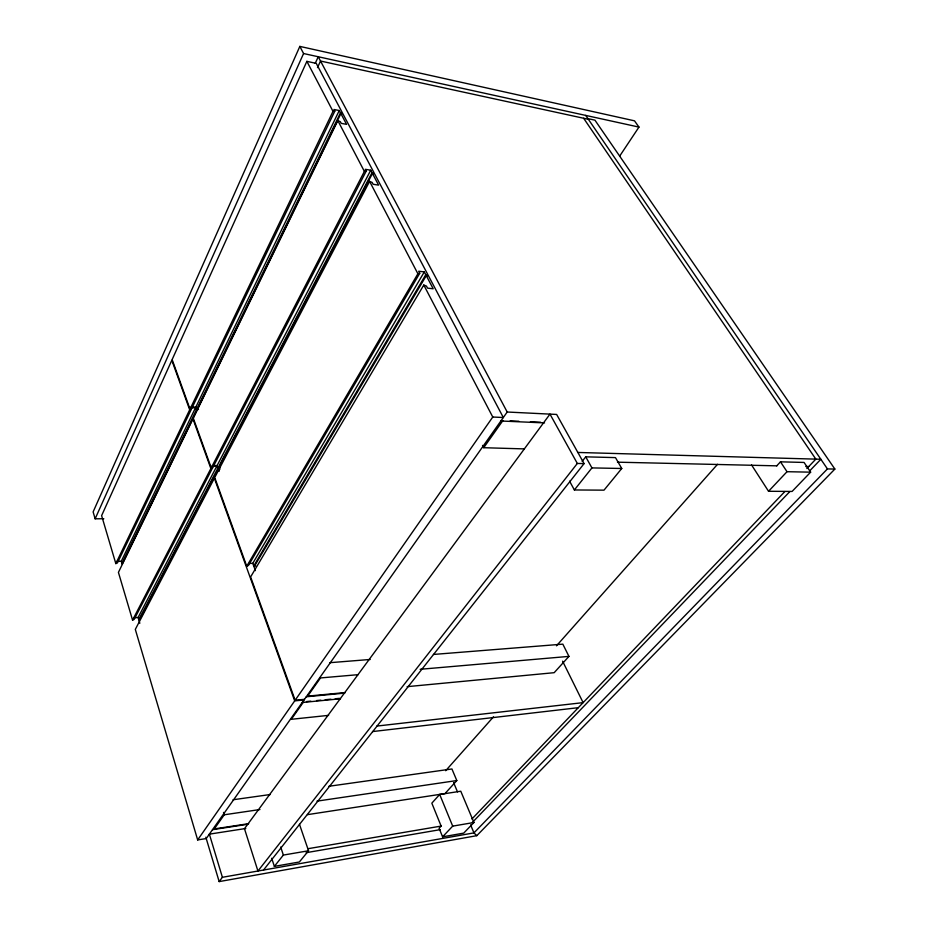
<?xml version="1.0" encoding="UTF-8"?>
<svg xmlns="http://www.w3.org/2000/svg" width="928" height="928" viewBox="0 0 928 928"><rect width="100%" height="100%" fill="white"/><g stroke="black" fill="none" stroke-linecap="round" stroke-linejoin="round"><path stroke-width="1.39" d="M619.718 156.043L638.963 127.09L634.497 120.826L299.837 46.4L93.125 511.908L95.143 518.81L103.82 518.752M95.143 518.81L303.572 53.534L299.837 46.4M306.866 61.352L172.132 359.577L190.02 409.109L191.69 408.575L334.811 111.151L333.941 109.492L339.265 110.525L340.472 112.81L342.594 113.228L316.262 63.382L306.866 61.352L333.013 111.372L190.02 409.109M315.23 63.336L318.246 56.747L507.198 412.02L556.638 414.445L584.072 463.606L263.517 870.035M317.504 67.628L320.52 61.039L588.352 119.283M115.826 563.609L189.683 409.805L171.819 360.273L101.616 515.643L115.826 563.609L117.392 562.96L191.354 409.26L190.762 407.636M195.472 407.833L196.295 410.083L121.916 563.435L121.266 561.266L195.472 407.833L191.934 407.682M198.511 409.48L196.632 409.399L195.808 407.148L339.265 110.525M196.632 409.399L340.472 112.81M122.136 564.166L196.562 410.837M196.898 410.153L340.878 113.576L343 113.993L374.193 173.049L372.024 172.678L370.724 170.218L365.284 169.302L366.224 171.088L212.93 467.225L211.236 467.863L193.302 418.203L337.838 120.617L340.321 121.661L341.202 123.343L346.55 124.352L340.878 113.576M210.876 468.547L192.966 418.899L118.424 572.379L132.565 620.124L210.876 468.547L212.57 467.909L211.944 466.169M211.236 467.863L364.391 171.413L366.224 171.088M212.57 467.909L134.154 619.394L132.565 620.124M216.758 466.25L217.628 468.652L138.782 619.8L138.098 617.503L216.758 466.25L213.15 466.192M219.901 468.002L217.987 467.967L217.106 465.566L370.724 170.218M217.987 467.967L372.024 172.678M372.453 173.501L378.578 185.136L373.114 184.254L372.163 182.433L369.599 181.389L214.728 477.537L246.755 566.219L248.484 565.419L419.746 273.261L418.679 271.231L424.305 271.904L425.778 274.7L428.017 274.966L374.622 173.872L372.453 173.501L218.277 468.768L219.194 471.273M246.755 566.219L417.89 273.76L419.746 273.261M255.71 565.941L253.727 565.999L252.764 563.354L424.305 271.904M253.727 565.999L425.778 274.7M426.265 275.628L433.202 288.782L427.541 288.144L426.462 286.091L423.783 285.047L250.618 576.926L295.139 700.234L492.768 417.032L503.324 417.519L428.516 275.894L426.265 275.628L254.052 566.892L255.42 570.627M294.698 700.872L214.368 478.233L135.314 629.404L197.664 839.921L294.698 700.872L304.036 699.967M507.198 412.02L206.236 838.564L197.664 839.921M303.607 701.858L291.276 719.304L328.605 715.36M259.933 809.541L224.263 814.784L214.275 828.924L248.669 823.658M482.537 445.405L483.708 447.714L502.906 420.546M205.83 837.195L219.159 881.6L222.395 877.296L473.953 832.892L827.44 468.907L834.875 469.069L594.941 120.164L587.911 118.633M577.332 463.455L257.938 871.021L244.47 828.704L549.979 414.12L577.332 463.455L584.072 463.606M582.169 461.367L585.73 456.843L615.473 457.608L621.748 468.489L604 490.158L574.374 489.961L569.583 481.168M271.707 858.261L274.352 866.381L283.365 855.071L308.548 850.767L299.466 824.296M574.374 489.961L591.936 467.909L621.748 468.489M308.548 850.767L299.35 861.996L274.352 866.381M445.672 770.727L493.51 716.81M556.487 645.818L717.518 464.313M439.686 794.449L431.833 803.161L441.125 826.082L439.106 828.24L442.586 836.836L463.71 833.124L473.93 822.498L460.775 791.224L439.686 794.449L452.69 826.129L442.586 836.836M433.434 654.449L562.832 644.148L568.945 656.386L554.178 672.684L407.125 686.662M328.883 786.271L451.924 768.964L456.808 780.552L444.988 793.591L307.423 814.656M776.748 465.844L780.483 461.831L804.066 462.446L810.62 472.166L792.094 491.434L768.546 491.283L751.576 464.974M768.546 491.283L787.014 471.702L810.62 472.166M471.934 818.972L784.856 491.55M806.85 468.536L815.84 459.128L583.631 118.262M472.433 822.394L789.809 491.608M809.831 470.74L820.839 459.267L577.842 452.458M219.159 881.6L476.795 835.676L834.875 469.069M189.683 409.805L191.354 409.26M306.124 852.681L440.243 829.655M307.852 848.726L441.38 826.036M452.69 826.129L473.93 822.498M209.357 834.144L245.769 828.495M212.512 829.69L247.625 824.296M316.993 801.131L456.808 780.552M233.032 799.762L270.234 794.53M333.013 111.372L334.811 111.151M372.534 731.577L578.295 707.681M376.791 726.079L583.12 702.635L562.588 661.177M295.139 700.234L304.488 699.329M306.484 701.568L310.799 701.15M316.552 700.582L320.868 700.164M325.183 699.747L330.925 699.178M335.24 698.761L339.555 698.343M302.238 702.508L340.483 698.761M345.135 692.566L307.655 696.128L320.496 677.939L358.057 674.679M306.286 696.777L344.636 693.123M420.164 669.297L568.945 656.386M329.916 662.685L370.179 659.472M133.655 617.735L138.098 617.503M249.029 563.458L252.764 563.354M116.916 561.382L121.266 561.266M219.843 469.487L217.918 469.452L139.014 620.565L139.815 623.268M213.498 465.508L217.106 465.566M217.628 468.652L219.542 468.686M617.48 462.179L776.84 465.844M805.817 466.517L808.717 466.587M483.708 447.714L524.216 448.897M500.865 420.999L544.539 422.913M191.098 406.94L195.808 407.148M510.145 420.871L518.833 421.254M530.422 421.764L540.56 422.217M303.572 53.534L638.963 127.09M476.795 835.676L473.953 832.892L470.612 824.899M585.707 115.408L827.44 468.907M780.483 461.831L787.014 471.702M585.73 456.843L591.936 467.909M337.838 120.617L364.391 171.413M369.599 181.389L417.89 273.76M423.783 285.047L492.768 417.032M453.595 782.559L457.504 791.886M280.697 847.02L283.365 855.071M223.52 812.418L224.263 814.784M209.426 834.353L222.395 877.296"/></g></svg>
